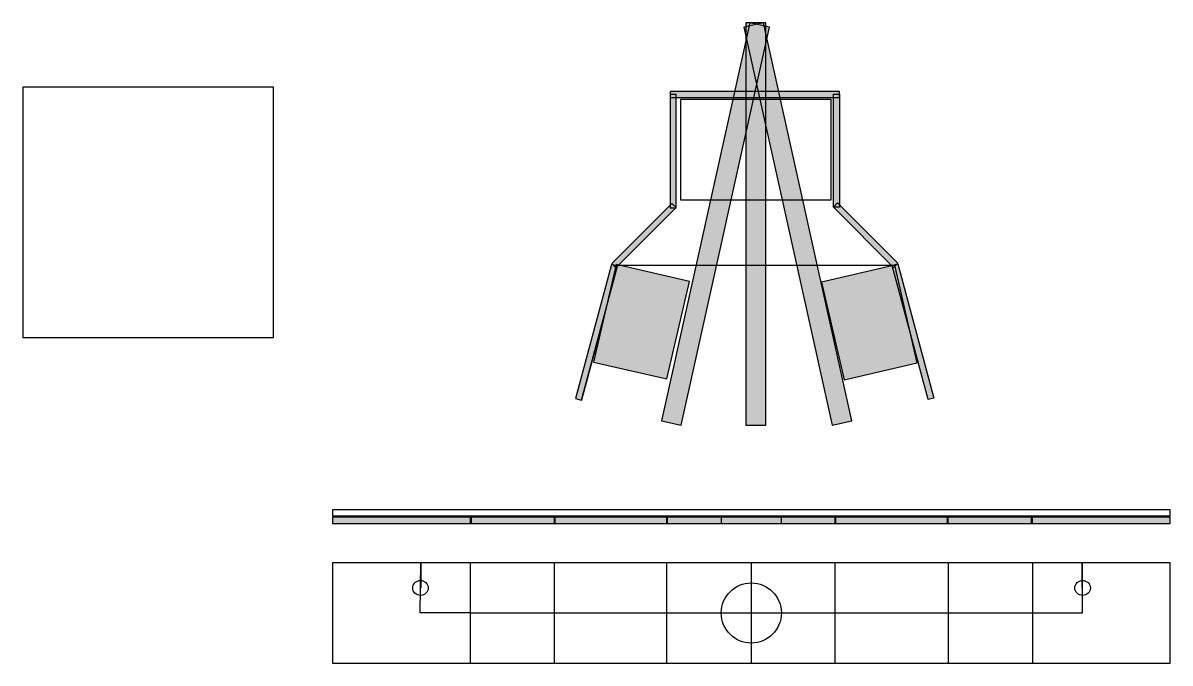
# Model space of a CAD drawing. Extents: x 0 to 229, y 0 to 128.
import ezdxf

# ---------------------------------------------------------------- set-up
doc = ezdxf.new("R2010")
doc.units = 0
doc.header["$MEASUREMENT"] = 0
doc.layers.get('0').update_dxf_attribs({"linetype": 'CONTINUOUS'})

msp = doc.modelspace()

# ---------------------------------------------------------------- hatches: boundary and pattern name
for color, points in [(254, [(127.46, 48.49), (131.36, 47.62), (148.97, 127.06), (145.07, 127.93)]), (254, [(161.49, 47.63), (165.4, 48.5), (147.79, 127.94), (143.88, 127.07)]), (253, [(144.27, 47.63), (148.27, 47.63), (148.27, 127.94), (144.27, 127.94)]), (13, [(162.97, 113.03), (162.97, 114.23), (129.17, 114.23), (129.17, 113.03)]), (13, [(129.17, 91.03), (130.37, 91.03), (130.37, 113.63), (129.17, 113.63)]), (13, [(162.94, 91.13), (161.74, 91.13), (161.74, 113.73), (162.94, 113.73)]), (13, [(130.37, 91.06), (129.52, 91.91), (117.51, 79.89), (118.36, 79.04)]), (13, [(161.74, 91.16), (162.59, 92.01), (174.6, 79.99), (173.75, 79.14)]), (13, [(110.31, 52.94), (111.47, 52.63), (118.64, 79.4), (117.48, 79.71)]), (133, [(113.91, 60.22), (128.53, 56.85), (133.03, 76.34), (118.41, 79.71)]), (133, [(163.86, 56.7), (178.47, 60.08), (173.97, 79.56), (159.36, 76.19)]), (13, [(181.8, 53.04), (180.64, 52.73), (173.47, 79.5), (174.63, 79.81)]), (13, [(89.51, 28.03), (89.51, 29.23), (61.8, 29.23), (61.8, 28.03)]), (13, [(106.26, 28.03), (106.26, 29.23), (89.27, 29.23), (89.27, 28.03)]), (13, [(128.66, 28.03), (128.66, 29.23), (106.06, 29.23), (106.06, 28.03)]), (13, [(162.26, 28.03), (162.26, 29.23), (128.46, 29.23), (128.46, 28.03)]), (13, [(162.06, 29.23), (162.06, 28.03), (184.66, 28.03), (184.66, 29.23)]), (13, [(184.46, 29.23), (184.46, 28.03), (201.45, 28.03), (201.45, 29.23)]), (13, [(201.2, 29.23), (201.2, 28.03), (228.91, 28.03), (228.91, 29.23)])]:
    msp.add_hatch(color=color).paths.add_polyline_path(points)

# ---------------------------------------------------------------- linework, layer by layer
at = {"color": 7, "linetype": 'CONTINUOUS'}
for p, q in [((118.06, 79.55), (174.18, 79.57)), ((115.06, 66.02), (111.47, 52.63)), ((79.27, 10.13), (79.41, 20.13)), ((79.41, 20.13), (79.41, 15.13)), ((89.27, 20.13), (89.27, 0.13)), ((106.06, 20.13), (106.06, 0.13)), ((128.46, 20.13), (128.46, 0.13)), ((145.36, 20.13), (145.36, 0.13)), ((145.36, 20.13), (145.36, 0.13)), ((162.06, 20.13), (162.06, 0.13)), ((184.66, 20.13), (184.66, 0.13)), ((201.45, 20.13), (201.45, 0.13)), ((211.41, 20.13), (211.41, 15.13)), ((211.45, 10.13), (211.41, 20.13)), ((89.27, 10.13), (79.27, 10.13)), ((89.27, 10.13), (201.45, 10.13)), ((201.45, 10.13), (211.45, 10.13))]:
    msp.add_line(p, q, dxfattribs=at)
for points in [[(127.46, 48.49), (131.36, 47.62), (148.97, 127.06), (145.07, 127.93)], [(161.49, 47.63), (165.4, 48.5), (147.79, 127.94), (143.88, 127.07)], [(144.27, 47.63), (148.27, 47.63), (148.27, 127.94), (144.27, 127.94)], [(0.04, 65.13), (50.04, 65.13), (50.04, 115.13), (0.04, 115.13)], [(162.97, 113.03), (162.97, 114.23), (129.17, 114.23), (129.17, 113.03)], [(129.17, 91.03), (130.37, 91.03), (130.37, 113.63), (129.17, 113.63)], [(131.27, 92.63), (161.27, 92.63), (161.27, 112.63), (131.27, 112.63)], [(162.94, 91.13), (161.74, 91.13), (161.74, 113.73), (162.94, 113.73)], [(130.37, 91.06), (129.52, 91.91), (117.51, 79.89), (118.36, 79.04)], [(161.74, 91.16), (162.59, 92.01), (174.6, 79.99), (173.75, 79.14)], [(110.31, 52.94), (111.47, 52.63), (118.64, 79.4), (117.48, 79.71)], [(113.91, 60.22), (128.53, 56.85), (133.03, 76.34), (118.41, 79.71)], [(163.86, 56.7), (178.47, 60.08), (173.97, 79.56), (159.36, 76.19)], [(181.8, 53.04), (180.64, 52.73), (173.47, 79.5), (174.63, 79.81)], [(61.8, 29.53), (228.91, 29.53), (228.91, 30.73), (61.8, 30.73)], [(89.51, 28.03), (89.51, 29.23), (61.8, 29.23), (61.8, 28.03)], [(106.26, 28.03), (106.26, 29.23), (89.27, 29.23), (89.27, 28.03)], [(128.66, 28.03), (128.66, 29.23), (106.06, 29.23), (106.06, 28.03)], [(162.26, 28.03), (162.26, 29.23), (128.46, 29.23), (128.46, 28.03)], [(139.36, 28.03), (151.36, 28.03), (151.36, 29.23), (139.36, 29.23)], [(162.06, 29.23), (162.06, 28.03), (184.66, 28.03), (184.66, 29.23)], [(184.46, 29.23), (184.46, 28.03), (201.45, 28.03), (201.45, 29.23)], [(201.2, 29.23), (201.2, 28.03), (228.91, 28.03), (228.91, 29.23)], [(61.8, 0.13), (228.91, 0.13), (228.91, 20.13), (61.8, 20.13)]]:
    msp.add_lwpolyline(points, close=True, dxfattribs=at)
msp.add_lwpolyline([(139.36, 10.13, -1), (151.36, 10.13, -1)], format="xyb", close=True, dxfattribs=at)
for centre in [(79.36, 15.13), (211.46, 15.13)]:
    msp.add_ellipse(centre, major_axis=(1.55, 0), ratio=0.967742, dxfattribs=at)

doc.saveas('drawing.dxf')
